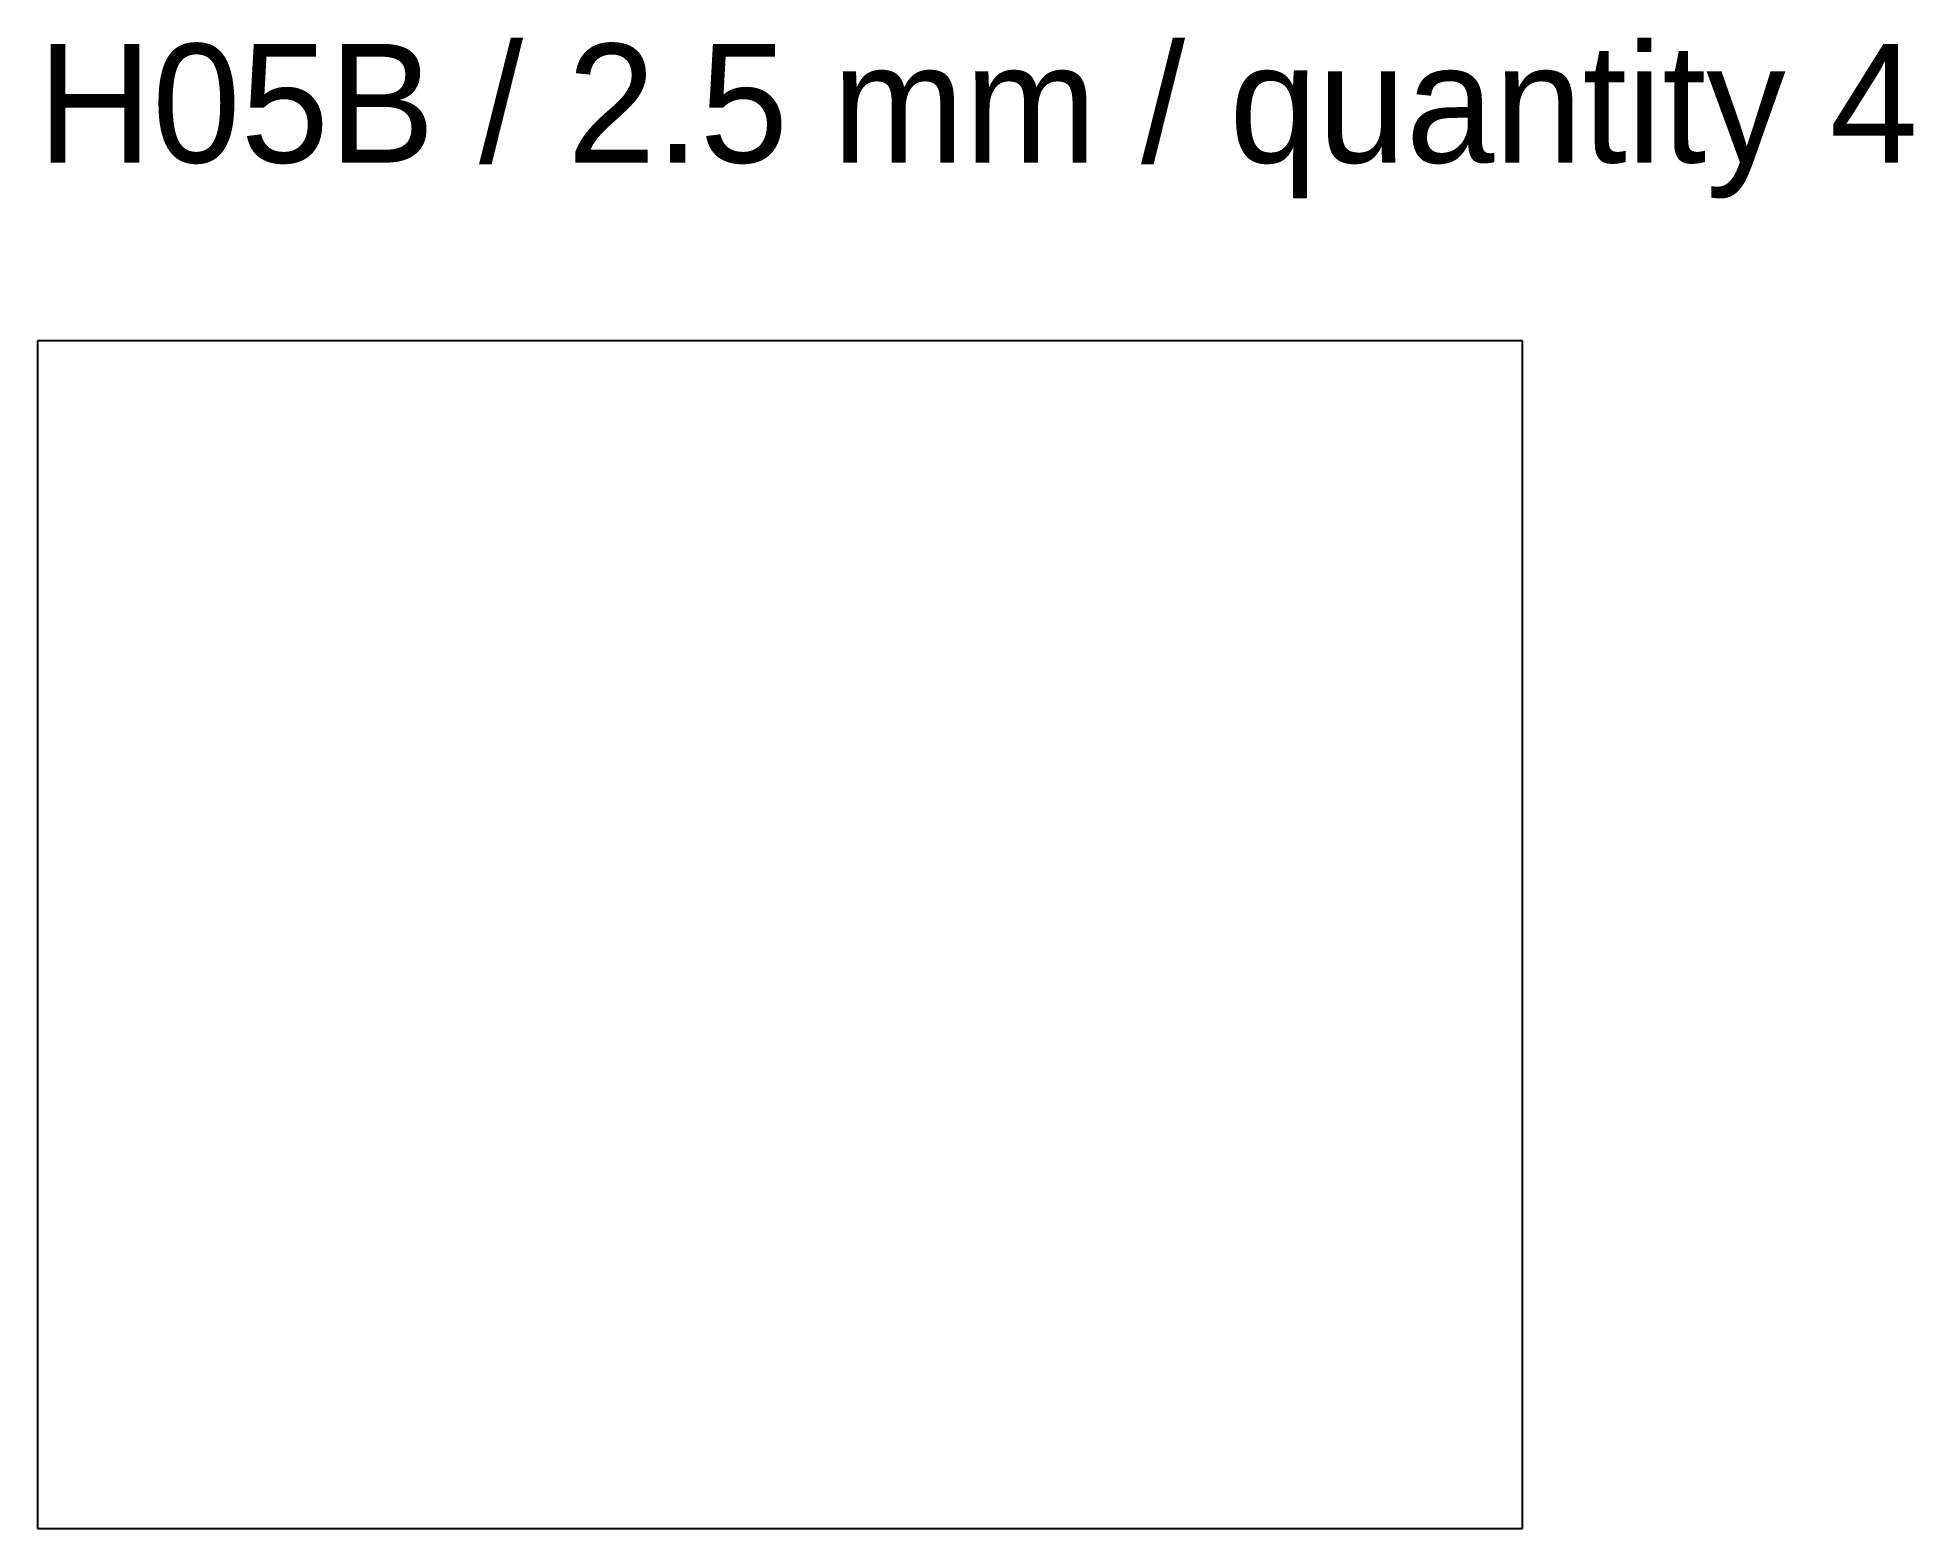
# Model space of a CAD drawing. Header units: millimetres. Extents: x 0 to 31.6, y 0 to 25.1.
import ezdxf

# ---------------------------------------------------------------- set-up
doc = ezdxf.new("R2010")
doc.units = ezdxf.units.MM
doc.layers.add('CUT', color=1, linetype='Continuous')
doc.layers.add('LABELS_NONCUT', color=7, linetype='Continuous')

msp = doc.modelspace()

# ---------------------------------------------------------------- linework, layer by layer
at = {"layer": 'CUT'}
for p, q in [((0, 20), (0, 0)), ((25, 20), (0, 20)), ((25, 0), (25, 20)), ((0, 0), (25, 0))]:
    msp.add_line(p, q, dxfattribs=at)

# ---------------------------------------------------------------- texts
at = {"layer": 'LABELS_NONCUT'}
msp.add_text('H05B / 2.5 mm / quantity 4', height=2, dxfattribs=at).set_placement((0, 23))

doc.saveas('drawing.dxf')
